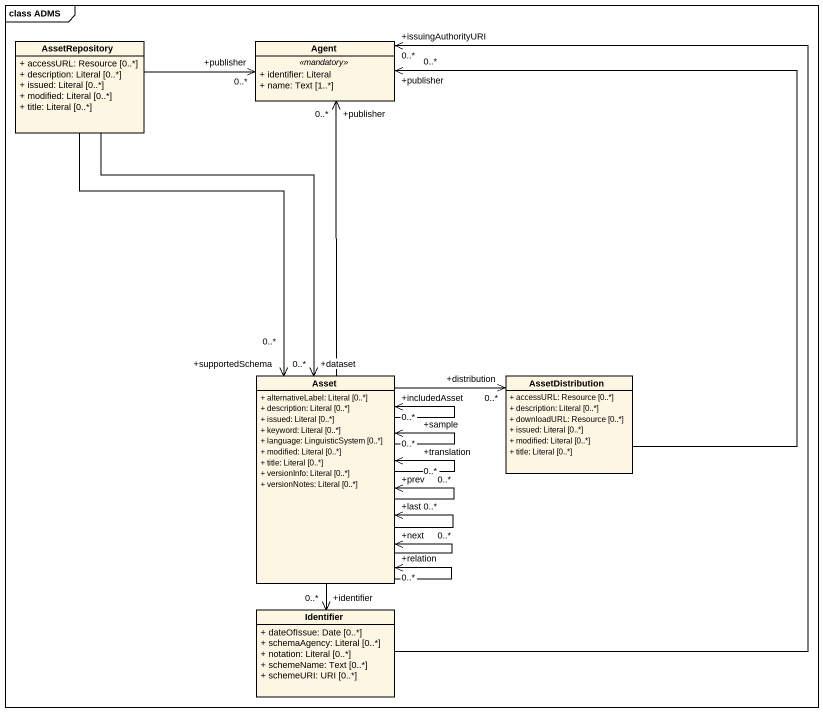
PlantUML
@startuml
mainframe class ADMS
hide circle
hide empty members
skinparam classAttributeIconSize 0
class AssetRepository {
  + accessURL: Resource [0..*]
  + description: Literal [0..*]
  + issued: Literal [0..*]
  + modified: Literal [0..*]
  + title: Literal [0..*]
}
class "Agent" as Agent_ {
  .. <<mandatory>> ..
  + identifier: Literal
  + name: Text [1..*]
}
class Asset {
  + alternativeLabel: Literal [0..*]
  + description: Literal [0..*]
  + issued: Literal [0..*]
  + keyword: Literal [0..*]
  + language: LinguisticSystem [0..*]
  + modified: Literal [0..*]
  + title: Literal [0..*]
  + versionInfo: Literal [0..*]
  + versionNotes: Literal [0..*]
}
class AssetDistribution {
  + accessURL: Resource [0..*]
  + description: Literal [0..*]
  + downloadURL: Resource [0..*]
  + issued: Literal [0..*]
  + modified: Literal [0..*]
  + title: Literal [0..*]
}
class Identifier {
  + dateOfIssue: Date [0..*]
  + schemaAgency: Literal [0..*]
  + notation: Literal [0..*]
  + schemeName: Text [0..*]
  + schemeURI: URI [0..*]
}
AssetRepository -right-> "+publisher\n0..*" Agent_
AssetRepository --> "+dataset\n0..*" Asset
AssetRepository --> "+supportedSchema\n0..*" Asset
Asset -up-> "+publisher\n0..*" Agent_
Asset --> "+prev\n0..*" Asset
Asset --> "+includedAsset\n0..*" Asset
Asset --> "+last\n0..*" Asset
Asset --> "+next\n0..*" Asset
Asset --> "+relation\n0..*" Asset
Asset --> "+sample\n0..*" Asset
Asset --> "+translation\n0..*" Asset
Asset -right-> "+distribution\n0..*" AssetDistribution
Asset --> "+identifier\n0..*" Identifier
AssetDistribution -up-> "+publisher\n0..*" Agent_
Identifier -up-> "+issuingAuthorityURI\n0..*" Agent_
@enduml
